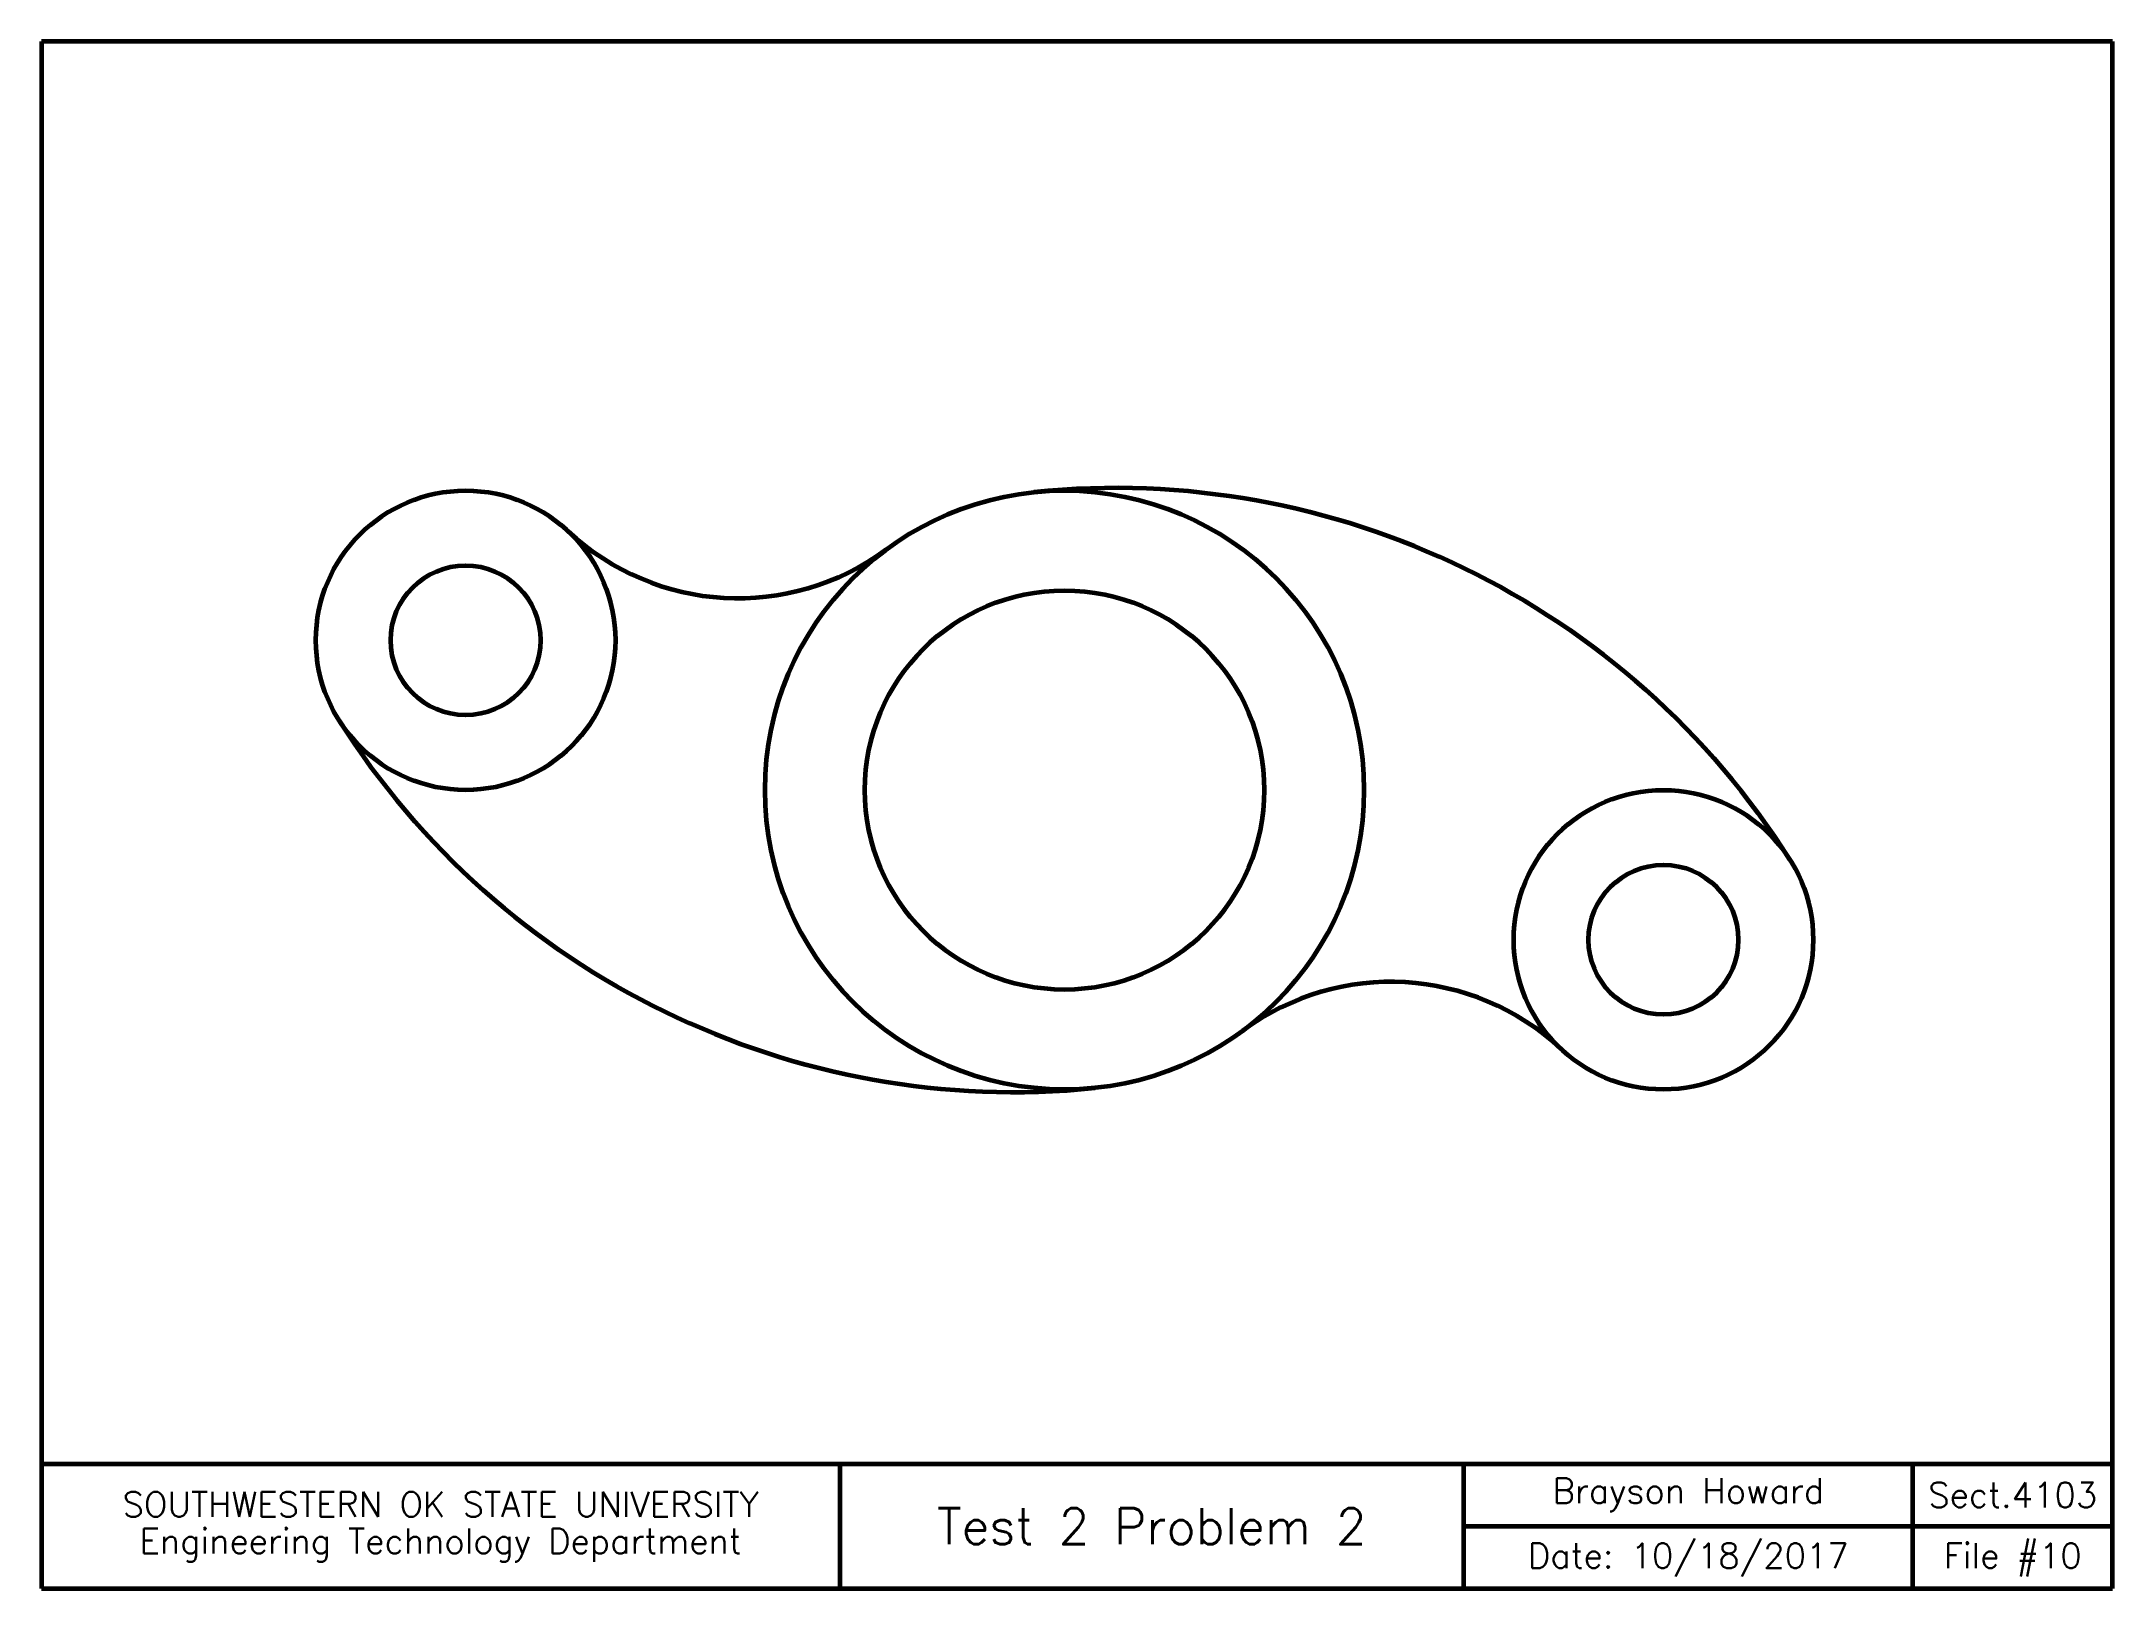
# Model space of a CAD drawing. Header units: inches. Extents: x 0 to 10.4, y 0 to 7.8.
import ezdxf
from ezdxf.enums import TextEntityAlignment as Align

# ---------------------------------------------------------------- set-up
doc = ezdxf.new("R2010")
doc.units = ezdxf.units.IN
doc.header["$MEASUREMENT"] = 0
doc.layers.add('Borders', color=1, linetype='Continuous', lineweight=60)
doc.layers.add('Object', color=7, linetype='Continuous', lineweight=60)
doc.layers.add('Text', color=5, linetype='Continuous')
doc.styles.add('Romans', font='romans.shx')

msp = doc.modelspace()

# ---------------------------------------------------------------- linework, layer by layer
at = {"layer": 'Borders'}
for p, q in [((10.375, 7.75), (0, 7.75)), ((0, 7.75), (0, 0)), ((10.375, 0), (10.375, 7.75)), ((0, 0.625), (10.375, 0.625)), ((4, 0.625), (4, 0)), ((7.125, 0), (7.125, 0.625)), ((9.375, 0), (9.375, 0.625)), ((7.125, 0.312), (10.375, 0.312)), ((0, 0), (10.375, 0))]:
    msp.add_line(p, q, dxfattribs=at)
at = {"layer": 'Object'}
for centre, radius in [((2.125, 4.75), 0.75), ((5.125, 4), 1.5), ((2.125, 4.75), 0.375), ((5.125, 4), 1), ((8.125, 3.25), 0.75), ((8.125, 3.25), 0.375)]:
    msp.add_circle(centre, radius, dxfattribs=at)
for centre, radius, start, end in [((5.378, 1.513), 4, 32.3104, 95.8132), ((3.49, 6.211), 1.25, 226.9466, 306.4709), ((4.872, 6.487), 4, 212.3104, 275.8132), ((6.76, 1.789), 1.25, 46.9466, 126.4709)]:
    msp.add_arc(centre, radius, start, end, dxfattribs=at)

# ---------------------------------------------------------------- texts
at = {"layer": 'Text', "style": 'Romans'}
for s, height, p in [('Brayson Howard', 0.125, (8.25, 0.469)), ('Sect.4103', 0.125, (9.875, 0.469)), ('SOUTHWESTERN OK STATE UNIVERSITY', 0.125, (2, 0.422)), ('Test 2 Problem 2', 0.18, (5.562, 0.312)), ('Engineering Technology Department', 0.125, (2, 0.22)), ('Date: 10/18/2017', 0.125, (8.25, 0.156)), ('File #10', 0.125, (9.875, 0.156))]:
    msp.add_text(s, height=height, dxfattribs=at).set_placement(p, align=Align.MIDDLE)

doc.saveas('drawing.dxf')
